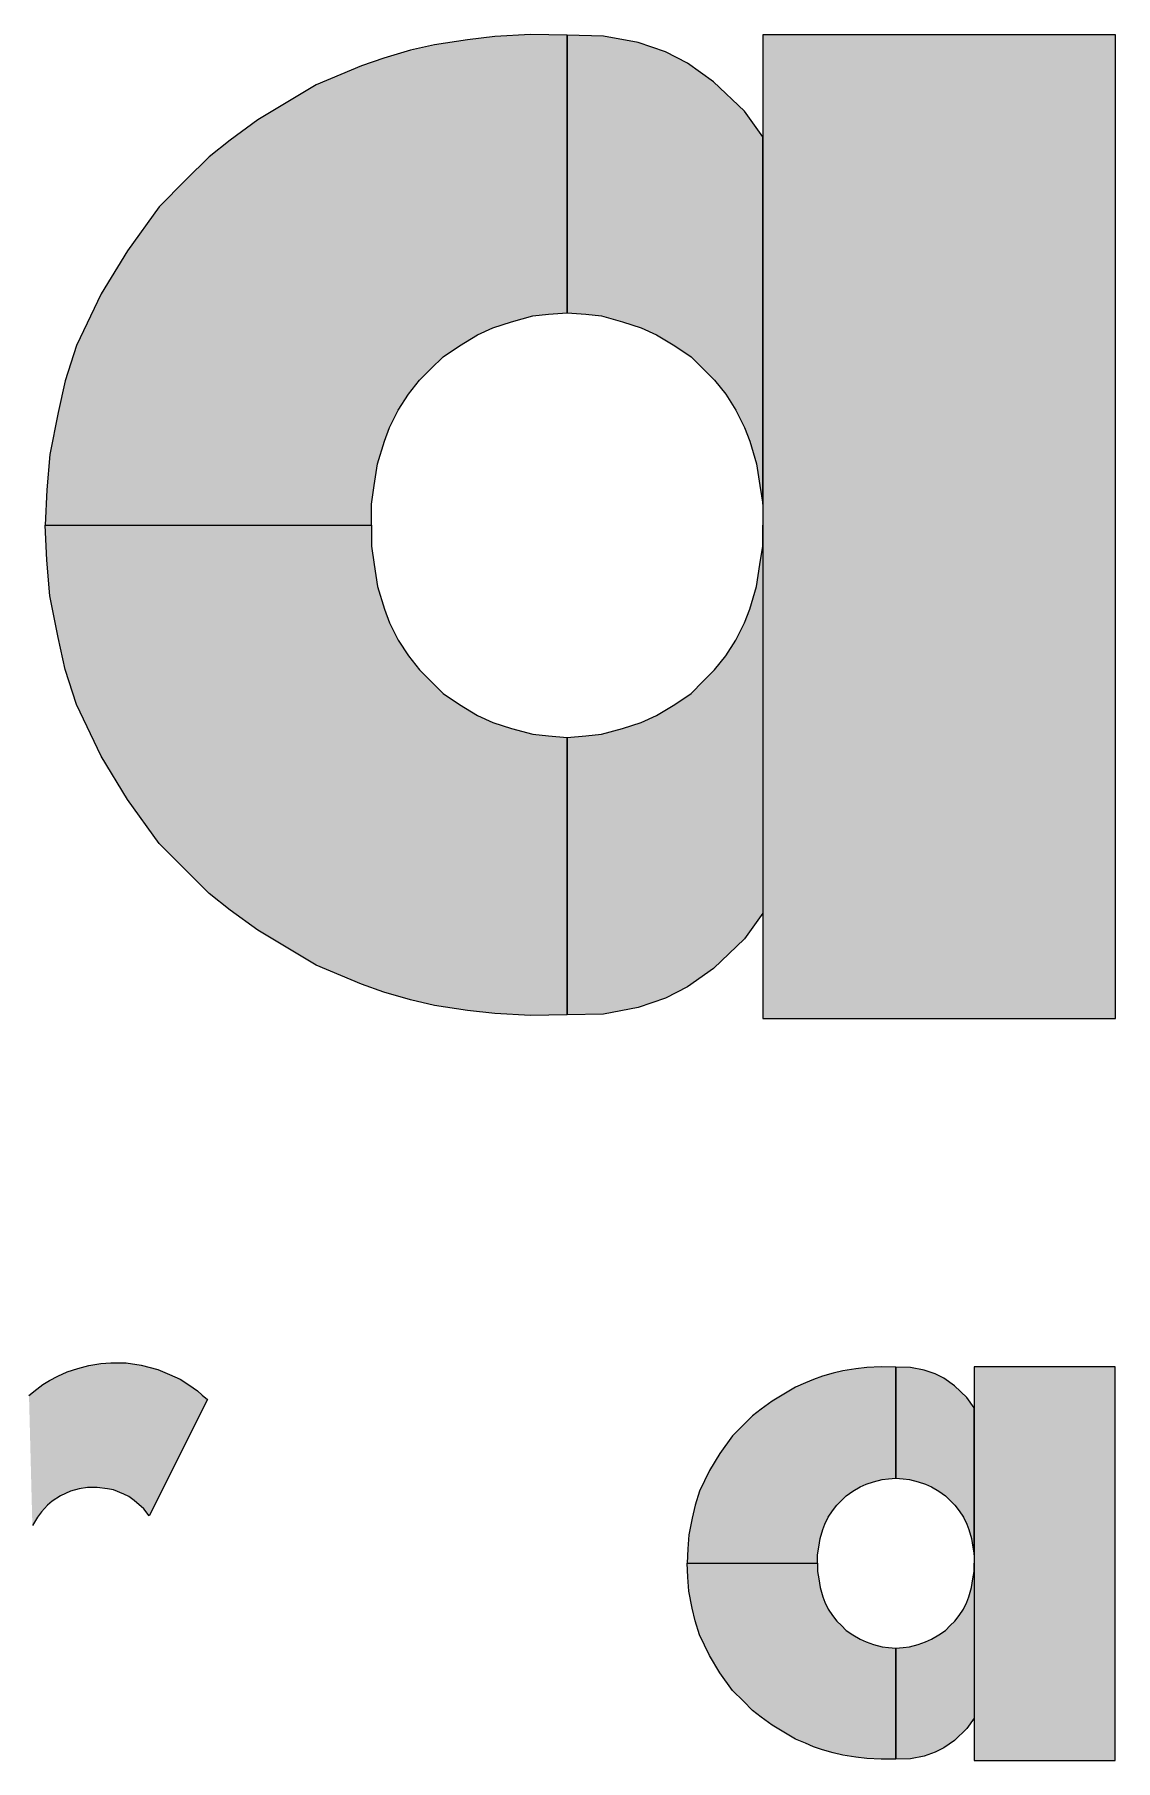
# Model space of a CAD drawing. Extents: x 0 to 119, y 0 to 84.
# Drawn here: x 117.043 to 117.576, y 7.752 to 8.604 of the extents above; entities that cross this region are included whole.
import ezdxf

# ---------------------------------------------------------------- set-up
doc = ezdxf.new("R2010")
doc.units = 0
doc.header["$MEASUREMENT"] = 0
doc.layers.add('15', color=8, linetype='CONTINUOUS')
doc.layers.add('16', color=10, linetype='CONTINUOUS')

msp = doc.modelspace()

# ---------------------------------------------------------------- linework, layer by layer
at = {"layer": '15', "linetype": 'Continuous'}
for points in [[(117.04045, 7.931923), (117.044257, 7.935064), (117.047208, 7.937348), (117.050634, 7.939252), (117.054632, 7.941346), (117.059201, 7.94363), (117.064531, 7.945248), (117.069957, 7.946676), (117.075858, 7.947723), (117.080757, 7.947988), (117.083273, 7.948049), (117.088386, 7.947981), (117.095707, 7.946836), (117.103975, 7.944763), (117.109806, 7.942221), (117.114988, 7.9399), (117.11937, 7.93719), (117.123519, 7.934132), (117.12595, 7.932127), (117.128524, 7.929864), (117.099711, 7.872443), (117.097158, 7.876021), (117.092309, 7.880023), (117.08965, 7.882099), (117.087218, 7.883243), (117.082141, 7.885246), (117.079137, 7.885897), (117.074132, 7.886461), (117.06934, 7.886461), (117.065264, 7.885889), (117.060902, 7.884602), (117.056052, 7.882436), (117.051817, 7.879676), (117.049514, 7.877716), (117.046599, 7.874447), (117.044597, 7.871801), (117.042111, 7.867643)], [(117.429442, 7.84918), (117.429442, 7.85332), (117.429994, 7.856973), (117.430656, 7.861274), (117.431993, 7.86578), (117.433019, 7.86845), (117.434729, 7.871899), (117.436724, 7.874996), (117.438932, 7.87779), (117.441168, 7.880025), (117.44357, 7.882427), (117.446806, 7.884595), (117.450384, 7.886773), (117.453411, 7.888132), (117.457081, 7.889333), (117.461284, 7.890467), (117.464353, 7.8908), (117.468043, 7.89111), (117.468045, 7.945901), (117.460851, 7.946036), (117.4538, 7.945634), (117.44839, 7.945006), (117.441883, 7.944019), (117.43714, 7.942916), (117.431902, 7.941372), (117.42749, 7.939828), (117.42341, 7.938119), (117.418557, 7.936079), (117.407031, 7.929163), (117.401543, 7.925209), (117.397397, 7.921893), (117.392846, 7.917342), (117.387527, 7.912023), (117.381295, 7.903332), (117.376103, 7.894836), (117.371226, 7.88461), (117.369023, 7.877687), (117.367607, 7.871394), (117.366008, 7.863119), (117.365405, 7.856133), (117.365077, 7.84918), (117.429442, 7.84918)], [(117.506645, 7.85332), (117.506645, 7.925816), (117.503026, 7.930872), (117.496916, 7.936726), (117.491803, 7.940377), (117.487439, 7.942598), (117.482075, 7.944439), (117.475235, 7.945739), (117.468041, 7.945901), (117.468043, 7.89111), (117.471733, 7.8908), (117.474803, 7.890467), (117.479006, 7.889333), (117.482676, 7.888132), (117.485703, 7.886773), (117.489281, 7.884595), (117.492517, 7.882427), (117.494919, 7.880025), (117.497154, 7.87779), (117.499362, 7.874996), (117.501358, 7.871899), (117.503068, 7.86845), (117.504094, 7.86578), (117.505431, 7.861274), (117.506092, 7.856973), (117.506645, 7.85332), (117.506645, 7.84918)], [(117.576245, 7.945969), (117.506645, 7.945969), (117.506645, 7.751733), (117.576245, 7.751733), (117.576245, 7.945969)], [(117.429442, 7.84918), (117.429442, 7.84504), (117.429994, 7.841387), (117.430656, 7.837085), (117.431993, 7.83258), (117.433019, 7.82991), (117.434729, 7.826461), (117.436724, 7.823364), (117.438932, 7.82057), (117.441168, 7.818335), (117.44357, 7.815933), (117.446806, 7.813764), (117.450384, 7.811587), (117.453411, 7.810228), (117.457081, 7.809027), (117.461284, 7.807893), (117.464353, 7.807559), (117.468043, 7.807249), (117.468045, 7.752459), (117.460851, 7.752324), (117.4538, 7.752726), (117.44839, 7.753353), (117.441883, 7.754341), (117.43714, 7.755443), (117.431902, 7.756987), (117.42749, 7.758531), (117.42341, 7.760241), (117.418557, 7.762281), (117.407031, 7.769197), (117.401543, 7.773151), (117.397397, 7.776467), (117.392846, 7.781017), (117.387527, 7.786337), (117.381295, 7.795028), (117.376103, 7.803524), (117.371226, 7.81375), (117.369023, 7.820673), (117.367607, 7.826966), (117.366008, 7.835241), (117.365405, 7.842226), (117.365077, 7.84918), (117.429442, 7.84918)], [(117.506645, 7.84504), (117.506645, 7.772544), (117.503026, 7.767488), (117.496916, 7.761634), (117.491803, 7.757983), (117.487439, 7.755762), (117.482075, 7.753921), (117.475235, 7.752621), (117.468041, 7.752459), (117.468043, 7.807249), (117.471733, 7.807559), (117.474803, 7.807893), (117.479006, 7.809027), (117.482676, 7.810228), (117.485703, 7.811587), (117.489281, 7.813764), (117.492517, 7.815933), (117.494919, 7.818335), (117.497154, 7.82057), (117.499362, 7.823364), (117.501358, 7.826461), (117.503068, 7.82991), (117.504094, 7.83258), (117.505431, 7.837085), (117.506092, 7.841387), (117.506645, 7.84504), (117.506645, 7.84918)]]:
    msp.add_lwpolyline(points, dxfattribs=at)
for points in [[(117.054632, 7.941346), (117.051817, 7.879676), (117.050634, 7.939252)], [(117.054632, 7.941346), (117.056052, 7.882436), (117.051817, 7.879676)], [(117.059201, 7.94363), (117.056052, 7.882436), (117.054632, 7.941346)], [(117.059201, 7.94363), (117.060902, 7.884602), (117.056052, 7.882436)], [(117.064531, 7.945248), (117.060902, 7.884602), (117.059201, 7.94363)], [(117.064531, 7.945248), (117.065264, 7.885889), (117.060902, 7.884602)], [(117.069957, 7.946676), (117.065264, 7.885889), (117.064531, 7.945248)], [(117.069957, 7.946676), (117.06934, 7.886461), (117.065264, 7.885889)], [(117.06934, 7.886461), (117.069957, 7.946676), (117.074132, 7.886461)], [(117.069957, 7.946676), (117.075858, 7.947723), (117.074132, 7.886461)], [(117.074132, 7.886461), (117.075858, 7.947723), (117.079137, 7.885897)], [(117.075858, 7.947723), (117.080757, 7.947988), (117.079137, 7.885897)], [(117.079137, 7.885897), (117.080757, 7.947988), (117.082141, 7.885246)], [(117.080757, 7.947988), (117.083273, 7.948049), (117.082141, 7.885246)], [(117.082141, 7.885246), (117.083273, 7.948049), (117.087218, 7.883243)], [(117.083273, 7.948049), (117.088386, 7.947981), (117.087218, 7.883243)], [(117.087218, 7.883243), (117.088386, 7.947981), (117.08965, 7.882099)], [(117.088386, 7.947981), (117.095707, 7.946836), (117.08965, 7.882099)], [(117.08965, 7.882099), (117.095707, 7.946836), (117.092309, 7.880023)], [(117.097158, 7.876021), (117.092309, 7.880023), (117.095707, 7.946836)], [(117.097158, 7.876021), (117.095707, 7.946836), (117.103975, 7.944763)], [(117.097158, 7.876021), (117.103975, 7.944763), (117.099711, 7.872443)], [(117.128524, 7.929864), (117.099711, 7.872443), (117.103975, 7.944763)], [(117.128524, 7.929864), (117.103975, 7.944763), (117.109806, 7.942221)], [(117.128524, 7.929864), (117.109806, 7.942221), (117.114988, 7.9399)], [(117.42749, 7.939828), (117.429442, 7.85332), (117.431902, 7.941372)], [(117.431902, 7.941372), (117.429442, 7.85332), (117.429994, 7.856973)], [(117.429994, 7.856973), (117.430656, 7.861274), (117.431902, 7.941372)], [(117.430656, 7.861274), (117.431993, 7.86578), (117.431902, 7.941372)], [(117.431902, 7.941372), (117.431993, 7.86578), (117.43714, 7.942916)], [(117.431993, 7.86578), (117.433019, 7.86845), (117.43714, 7.942916)], [(117.43714, 7.942916), (117.433019, 7.86845), (117.434729, 7.871899)], [(117.436724, 7.874996), (117.43714, 7.942916), (117.434729, 7.871899)], [(117.438932, 7.87779), (117.43714, 7.942916), (117.436724, 7.874996)], [(117.438932, 7.87779), (117.441883, 7.944019), (117.43714, 7.942916)], [(117.441168, 7.880025), (117.441883, 7.944019), (117.438932, 7.87779)], [(117.441168, 7.880025), (117.44357, 7.882427), (117.441883, 7.944019)], [(117.441883, 7.944019), (117.44357, 7.882427), (117.44839, 7.945006)], [(117.44357, 7.882427), (117.446806, 7.884595), (117.44839, 7.945006)], [(117.446806, 7.884595), (117.450384, 7.886773), (117.44839, 7.945006)], [(117.450384, 7.886773), (117.4538, 7.945634), (117.44839, 7.945006)], [(117.450384, 7.886773), (117.453411, 7.888132), (117.4538, 7.945634)], [(117.453411, 7.888132), (117.457081, 7.889333), (117.4538, 7.945634)], [(117.4538, 7.945634), (117.457081, 7.889333), (117.460851, 7.946036)], [(117.457081, 7.889333), (117.461284, 7.890467), (117.460851, 7.946036)], [(117.460851, 7.946036), (117.461284, 7.890467), (117.468045, 7.945901)], [(117.461284, 7.890467), (117.464353, 7.8908), (117.468045, 7.945901)], [(117.468045, 7.945901), (117.464353, 7.8908), (117.468043, 7.89111)], [(117.475235, 7.945739), (117.468041, 7.945901), (117.468043, 7.89111)], [(117.475235, 7.945739), (117.468043, 7.89111), (117.471733, 7.8908)], [(117.474803, 7.890467), (117.475235, 7.945739), (117.471733, 7.8908)], [(117.479006, 7.889333), (117.475235, 7.945739), (117.474803, 7.890467)], [(117.479006, 7.889333), (117.482075, 7.944439), (117.475235, 7.945739)], [(117.482676, 7.888132), (117.482075, 7.944439), (117.479006, 7.889333)], [(117.482676, 7.888132), (117.487439, 7.942598), (117.482075, 7.944439)], [(117.482676, 7.888132), (117.485703, 7.886773), (117.487439, 7.942598)], [(117.485703, 7.886773), (117.489281, 7.884595), (117.487439, 7.942598)], [(117.487439, 7.942598), (117.489281, 7.884595), (117.491803, 7.940377)], [(117.489281, 7.884595), (117.492517, 7.882427), (117.491803, 7.940377)], [(117.491803, 7.940377), (117.492517, 7.882427), (117.496916, 7.936726)], [(117.576245, 7.945969), (117.506645, 7.945969), (117.506645, 7.751733)], [(117.576245, 7.945969), (117.506645, 7.751733), (117.576245, 7.751733)], [(117.576245, 7.945969), (117.576245, 7.751733), (117.576245, 7.945969)], [(117.04045, 7.931923), (117.044257, 7.935064), (117.042111, 7.867643)], [(117.042111, 7.867643), (117.044257, 7.935064), (117.044597, 7.871801)], [(117.044257, 7.935064), (117.047208, 7.937348), (117.044597, 7.871801)], [(117.044597, 7.871801), (117.047208, 7.937348), (117.046599, 7.874447)], [(117.047208, 7.937348), (117.049514, 7.877716), (117.046599, 7.874447)], [(117.050634, 7.939252), (117.049514, 7.877716), (117.047208, 7.937348)], [(117.050634, 7.939252), (117.051817, 7.879676), (117.049514, 7.877716)], [(117.128524, 7.929864), (117.114988, 7.9399), (117.11937, 7.93719)], [(117.128524, 7.929864), (117.11937, 7.93719), (117.123519, 7.934132)], [(117.128524, 7.929864), (117.123519, 7.934132), (117.12595, 7.932127)], [(117.429442, 7.84918), (117.418557, 7.936079), (117.407031, 7.929163)], [(117.42341, 7.938119), (117.418557, 7.936079), (117.429442, 7.84918)], [(117.42341, 7.938119), (117.429442, 7.84918), (117.42749, 7.939828)], [(117.42749, 7.939828), (117.429442, 7.84918), (117.429442, 7.85332)], [(117.492517, 7.882427), (117.494919, 7.880025), (117.496916, 7.936726)], [(117.496916, 7.936726), (117.494919, 7.880025), (117.497154, 7.87779)], [(117.503026, 7.930872), (117.496916, 7.936726), (117.497154, 7.87779)], [(117.429442, 7.84918), (117.401543, 7.925209), (117.397397, 7.921893)], [(117.429442, 7.84918), (117.407031, 7.929163), (117.401543, 7.925209)], [(117.503026, 7.930872), (117.497154, 7.87779), (117.499362, 7.874996)], [(117.503026, 7.930872), (117.499362, 7.874996), (117.501358, 7.871899)], [(117.503026, 7.930872), (117.501358, 7.871899), (117.503068, 7.86845)], [(117.506645, 7.925816), (117.503026, 7.930872), (117.503068, 7.86845)], [(117.506645, 7.925816), (117.503068, 7.86845), (117.504094, 7.86578)], [(117.506645, 7.925816), (117.504094, 7.86578), (117.505431, 7.861274)], [(117.506645, 7.925816), (117.505431, 7.861274), (117.506092, 7.856973)], [(117.506645, 7.925816), (117.506092, 7.856973), (117.506645, 7.85332)], [(117.506645, 7.925816), (117.506645, 7.85332), (117.506645, 7.85332)], [(117.429442, 7.84918), (117.392846, 7.917342), (117.387527, 7.912023)], [(117.429442, 7.84918), (117.397397, 7.921893), (117.392846, 7.917342)], [(117.429442, 7.84918), (117.387527, 7.912023), (117.381295, 7.903332)], [(117.429442, 7.84918), (117.381295, 7.903332), (117.376103, 7.894836)], [(117.429442, 7.84918), (117.376103, 7.894836), (117.371226, 7.88461)], [(117.429442, 7.84918), (117.371226, 7.88461), (117.369023, 7.877687)], [(117.429442, 7.84918), (117.369023, 7.877687), (117.367607, 7.871394)], [(117.429442, 7.84918), (117.367607, 7.871394), (117.366008, 7.863119)], [(117.429442, 7.84918), (117.365405, 7.856133), (117.365077, 7.84918)], [(117.429442, 7.84918), (117.366008, 7.863119), (117.365405, 7.856133)], [(117.429442, 7.84918), (117.365405, 7.842226), (117.365077, 7.84918)], [(117.429442, 7.84918), (117.366008, 7.835241), (117.365405, 7.842226)], [(117.429442, 7.84918), (117.367607, 7.826966), (117.366008, 7.835241)], [(117.429442, 7.84918), (117.369023, 7.820673), (117.367607, 7.826966)], [(117.429442, 7.84918), (117.371226, 7.81375), (117.369023, 7.820673)], [(117.429442, 7.84918), (117.376103, 7.803524), (117.371226, 7.81375)], [(117.429442, 7.84918), (117.381295, 7.795028), (117.376103, 7.803524)], [(117.429442, 7.84918), (117.387527, 7.786337), (117.381295, 7.795028)], [(117.429442, 7.84918), (117.392846, 7.781017), (117.387527, 7.786337)], [(117.429442, 7.84918), (117.397397, 7.776467), (117.392846, 7.781017)], [(117.429442, 7.84918), (117.401543, 7.773151), (117.397397, 7.776467)], [(117.429442, 7.84918), (117.407031, 7.769197), (117.401543, 7.773151)], [(117.429442, 7.84918), (117.418557, 7.762281), (117.407031, 7.769197)], [(117.42341, 7.760241), (117.418557, 7.762281), (117.429442, 7.84918)], [(117.42341, 7.760241), (117.429442, 7.84918), (117.42749, 7.758531)], [(117.42749, 7.758531), (117.429442, 7.84918), (117.429442, 7.84504)], [(117.42749, 7.758531), (117.429442, 7.84504), (117.431902, 7.756987)], [(117.431902, 7.756987), (117.429442, 7.84504), (117.429994, 7.841387)], [(117.429994, 7.841387), (117.430656, 7.837085), (117.431902, 7.756987)], [(117.506645, 7.772544), (117.505431, 7.837085), (117.506092, 7.841387)], [(117.506645, 7.772544), (117.506092, 7.841387), (117.506645, 7.84504)], [(117.506645, 7.772544), (117.506645, 7.84504), (117.506645, 7.84504)], [(117.430656, 7.837085), (117.431993, 7.83258), (117.431902, 7.756987)], [(117.431902, 7.756987), (117.431993, 7.83258), (117.43714, 7.755443)], [(117.431993, 7.83258), (117.433019, 7.82991), (117.43714, 7.755443)], [(117.43714, 7.755443), (117.433019, 7.82991), (117.434729, 7.826461)], [(117.503026, 7.767488), (117.501358, 7.826461), (117.503068, 7.82991)], [(117.506645, 7.772544), (117.503026, 7.767488), (117.503068, 7.82991)], [(117.506645, 7.772544), (117.503068, 7.82991), (117.504094, 7.83258)], [(117.506645, 7.772544), (117.504094, 7.83258), (117.505431, 7.837085)], [(117.436724, 7.823364), (117.43714, 7.755443), (117.434729, 7.826461)], [(117.438932, 7.82057), (117.43714, 7.755443), (117.436724, 7.823364)], [(117.503026, 7.767488), (117.497154, 7.82057), (117.499362, 7.823364)], [(117.503026, 7.767488), (117.499362, 7.823364), (117.501358, 7.826461)], [(117.438932, 7.82057), (117.441883, 7.754341), (117.43714, 7.755443)], [(117.441168, 7.818335), (117.441883, 7.754341), (117.438932, 7.82057)], [(117.441168, 7.818335), (117.44357, 7.815933), (117.441883, 7.754341)], [(117.441883, 7.754341), (117.44357, 7.815933), (117.44839, 7.753353)], [(117.44357, 7.815933), (117.446806, 7.813764), (117.44839, 7.753353)], [(117.446806, 7.813764), (117.450384, 7.811587), (117.44839, 7.753353)], [(117.485703, 7.811587), (117.489281, 7.813764), (117.487439, 7.755762)], [(117.487439, 7.755762), (117.489281, 7.813764), (117.491803, 7.757983)], [(117.489281, 7.813764), (117.492517, 7.815933), (117.491803, 7.757983)], [(117.491803, 7.757983), (117.492517, 7.815933), (117.496916, 7.761634)], [(117.492517, 7.815933), (117.494919, 7.818335), (117.496916, 7.761634)], [(117.496916, 7.761634), (117.494919, 7.818335), (117.497154, 7.82057)], [(117.503026, 7.767488), (117.496916, 7.761634), (117.497154, 7.82057)], [(117.450384, 7.811587), (117.4538, 7.752726), (117.44839, 7.753353)], [(117.450384, 7.811587), (117.453411, 7.810228), (117.4538, 7.752726)], [(117.453411, 7.810228), (117.457081, 7.809027), (117.4538, 7.752726)], [(117.4538, 7.752726), (117.457081, 7.809027), (117.460851, 7.752324)], [(117.457081, 7.809027), (117.461284, 7.807893), (117.460851, 7.752324)], [(117.460851, 7.752324), (117.461284, 7.807893), (117.468045, 7.752459)], [(117.461284, 7.807893), (117.464353, 7.807559), (117.468045, 7.752459)], [(117.468045, 7.752459), (117.464353, 7.807559), (117.468043, 7.807249)], [(117.475235, 7.752621), (117.468041, 7.752459), (117.468043, 7.807249)], [(117.475235, 7.752621), (117.468043, 7.807249), (117.471733, 7.807559)], [(117.474803, 7.807893), (117.475235, 7.752621), (117.471733, 7.807559)], [(117.479006, 7.809027), (117.475235, 7.752621), (117.474803, 7.807893)], [(117.479006, 7.809027), (117.482075, 7.753921), (117.475235, 7.752621)], [(117.482676, 7.810228), (117.482075, 7.753921), (117.479006, 7.809027)], [(117.482676, 7.810228), (117.487439, 7.755762), (117.482075, 7.753921)], [(117.482676, 7.810228), (117.485703, 7.811587), (117.487439, 7.755762)]]:
    msp.add_solid(points, dxfattribs=at)
at = {"layer": '16', "linetype": 'Continuous'}
for points in [[(117.209375, 8.361516), (117.209375, 8.371865), (117.210756, 8.381), (117.212411, 8.391752), (117.215754, 8.403016), (117.218317, 8.409691), (117.222593, 8.418313), (117.227582, 8.426055), (117.233101, 8.433041), (117.238689, 8.438629), (117.244694, 8.444634), (117.252784, 8.450055), (117.26173, 8.455498), (117.269298, 8.458895), (117.278472, 8.461898), (117.288981, 8.464734), (117.296654, 8.465568), (117.305879, 8.466342), (117.305884, 8.603319), (117.287899, 8.603656), (117.270271, 8.602651), (117.256746, 8.601083), (117.240477, 8.598615), (117.228621, 8.595857), (117.215525, 8.591997), (117.204497, 8.588138), (117.194295, 8.583864), (117.182164, 8.578763), (117.153347, 8.561473), (117.139627, 8.551588), (117.129264, 8.543299), (117.117887, 8.531922), (117.104589, 8.518625), (117.089008, 8.496895), (117.076028, 8.475656), (117.063835, 8.45009), (117.058329, 8.432784), (117.054789, 8.417052), (117.050791, 8.396365), (117.049283, 8.3789), (117.048463, 8.361516), (117.209375, 8.361516)], [(117.402383, 8.371865), (117.402383, 8.553107), (117.393336, 8.565747), (117.37806, 8.580381), (117.365278, 8.589509), (117.354367, 8.59506), (117.340958, 8.599665), (117.323859, 8.602914), (117.305874, 8.603319), (117.305879, 8.466342), (117.315104, 8.465568), (117.322777, 8.464734), (117.333286, 8.461898), (117.34246, 8.458895), (117.350028, 8.455498), (117.358974, 8.450055), (117.367064, 8.444634), (117.373069, 8.438629), (117.378657, 8.433041), (117.384177, 8.426055), (117.389165, 8.418313), (117.393441, 8.409691), (117.396004, 8.403016), (117.399347, 8.391752), (117.401002, 8.381), (117.402383, 8.371865), (117.402383, 8.361516)], [(117.576383, 8.603488), (117.402383, 8.603488), (117.402383, 8.117898), (117.576383, 8.117898), (117.576383, 8.603488)], [(117.209375, 8.361516), (117.209375, 8.351167), (117.210756, 8.342033), (117.212411, 8.33128), (117.215754, 8.320017), (117.218317, 8.313342), (117.222593, 8.304719), (117.227581, 8.296977), (117.233101, 8.289992), (117.238689, 8.284404), (117.244694, 8.278399), (117.252784, 8.272978), (117.26173, 8.267535), (117.269298, 8.264137), (117.278472, 8.261134), (117.288981, 8.258299), (117.296654, 8.257465), (117.305879, 8.25669), (117.305884, 8.119713), (117.287899, 8.119376), (117.270271, 8.120381), (117.256746, 8.12195), (117.240477, 8.124418), (117.228621, 8.127175), (117.215525, 8.131035), (117.204497, 8.134895), (117.194295, 8.139168), (117.182164, 8.144269), (117.153347, 8.161559), (117.139627, 8.171444), (117.129264, 8.179733), (117.117887, 8.19111), (117.104589, 8.204408), (117.089008, 8.226137), (117.076028, 8.247376), (117.063835, 8.272942), (117.058329, 8.290248), (117.054789, 8.305981), (117.050791, 8.326668), (117.049283, 8.344132), (117.048463, 8.361516), (117.209375, 8.361516)], [(117.402383, 8.351167), (117.402383, 8.169925), (117.393336, 8.157285), (117.37806, 8.142651), (117.365278, 8.133523), (117.354367, 8.127972), (117.340958, 8.123368), (117.323859, 8.120119), (117.305874, 8.119713), (117.305879, 8.25669), (117.315104, 8.257465), (117.322777, 8.258299), (117.333286, 8.261134), (117.34246, 8.264137), (117.350028, 8.267535), (117.358974, 8.272978), (117.367064, 8.278399), (117.373069, 8.284404), (117.378657, 8.289992), (117.384177, 8.296977), (117.389165, 8.304719), (117.393441, 8.313342), (117.396004, 8.320017), (117.399347, 8.33128), (117.401002, 8.342033), (117.402383, 8.351167), (117.402383, 8.361516)]]:
    msp.add_lwpolyline(points, dxfattribs=at)
for points in [[(117.233101, 8.433041), (117.240477, 8.598615), (117.228621, 8.595857)], [(117.238689, 8.438629), (117.240477, 8.598615), (117.233101, 8.433041)], [(117.238689, 8.438629), (117.244694, 8.444634), (117.240477, 8.598615)], [(117.240477, 8.598615), (117.244694, 8.444634), (117.256746, 8.601083)], [(117.244694, 8.444634), (117.252784, 8.450055), (117.256746, 8.601083)], [(117.252784, 8.450055), (117.26173, 8.455498), (117.256746, 8.601083)], [(117.26173, 8.455498), (117.270271, 8.602651), (117.256746, 8.601083)], [(117.26173, 8.455498), (117.269298, 8.458895), (117.270271, 8.602651)], [(117.269298, 8.458895), (117.278472, 8.461898), (117.270271, 8.602651)], [(117.270271, 8.602651), (117.278472, 8.461898), (117.287899, 8.603656)], [(117.278472, 8.461898), (117.288981, 8.464734), (117.287899, 8.603656)], [(117.287899, 8.603656), (117.288981, 8.464734), (117.305884, 8.603319)], [(117.288981, 8.464734), (117.296654, 8.465568), (117.305884, 8.603319)], [(117.305884, 8.603319), (117.296654, 8.465568), (117.305879, 8.466342)], [(117.323859, 8.602914), (117.305874, 8.603319), (117.305879, 8.466342)], [(117.323859, 8.602914), (117.305879, 8.466342), (117.315104, 8.465568)], [(117.322777, 8.464734), (117.323859, 8.602914), (117.315104, 8.465568)], [(117.333286, 8.461898), (117.323859, 8.602914), (117.322777, 8.464734)], [(117.333286, 8.461898), (117.340958, 8.599665), (117.323859, 8.602914)], [(117.34246, 8.458895), (117.340958, 8.599665), (117.333286, 8.461898)], [(117.34246, 8.458895), (117.354367, 8.59506), (117.340958, 8.599665)], [(117.576383, 8.603488), (117.402383, 8.603488), (117.402383, 8.117898)], [(117.576383, 8.603488), (117.402383, 8.117898), (117.576383, 8.117898)], [(117.576383, 8.603488), (117.576383, 8.117898), (117.576383, 8.603488)], [(117.194295, 8.583864), (117.209375, 8.361516), (117.204497, 8.588138)], [(117.204497, 8.588138), (117.209375, 8.371865), (117.215525, 8.591997)], [(117.204497, 8.588138), (117.209375, 8.361516), (117.209375, 8.371865)], [(117.215525, 8.591997), (117.209375, 8.371865), (117.210756, 8.381)], [(117.210756, 8.381), (117.212411, 8.391752), (117.215525, 8.591997)], [(117.212411, 8.391752), (117.215754, 8.403016), (117.215525, 8.591997)], [(117.215525, 8.591997), (117.215754, 8.403016), (117.228621, 8.595857)], [(117.215754, 8.403016), (117.218317, 8.409691), (117.228621, 8.595857)], [(117.228621, 8.595857), (117.218317, 8.409691), (117.222593, 8.418313)], [(117.227582, 8.426055), (117.228621, 8.595857), (117.222593, 8.418313)], [(117.233101, 8.433041), (117.228621, 8.595857), (117.227582, 8.426055)], [(117.34246, 8.458895), (117.350028, 8.455498), (117.354367, 8.59506)], [(117.350028, 8.455498), (117.358974, 8.450055), (117.354367, 8.59506)], [(117.354367, 8.59506), (117.358974, 8.450055), (117.365278, 8.589509)], [(117.358974, 8.450055), (117.367064, 8.444634), (117.365278, 8.589509)], [(117.365278, 8.589509), (117.367064, 8.444634), (117.37806, 8.580381)], [(117.194295, 8.583864), (117.182164, 8.578763), (117.209375, 8.361516)], [(117.367064, 8.444634), (117.373069, 8.438629), (117.37806, 8.580381)], [(117.37806, 8.580381), (117.373069, 8.438629), (117.378657, 8.433041)], [(117.393336, 8.565747), (117.37806, 8.580381), (117.378657, 8.433041)], [(117.209375, 8.361516), (117.182164, 8.578763), (117.153347, 8.561473)], [(117.393336, 8.565747), (117.378657, 8.433041), (117.384177, 8.426055)], [(117.393336, 8.565747), (117.384177, 8.426055), (117.389165, 8.418313)], [(117.393336, 8.565747), (117.389165, 8.418313), (117.393441, 8.409691)], [(117.402383, 8.553107), (117.393336, 8.565747), (117.393441, 8.409691)], [(117.209375, 8.361516), (117.153347, 8.561473), (117.139627, 8.551588)], [(117.209375, 8.361516), (117.139627, 8.551588), (117.129264, 8.543299)], [(117.402383, 8.553107), (117.393441, 8.409691), (117.396004, 8.403016)], [(117.402383, 8.553107), (117.396004, 8.403016), (117.399347, 8.391752)], [(117.402383, 8.553107), (117.399347, 8.391752), (117.401002, 8.381)], [(117.402383, 8.553107), (117.401002, 8.381), (117.402383, 8.371865)], [(117.402383, 8.553107), (117.402383, 8.371865), (117.402383, 8.371865)], [(117.209375, 8.361516), (117.129264, 8.543299), (117.117887, 8.531922)], [(117.209375, 8.361516), (117.117887, 8.531922), (117.104589, 8.518625)], [(117.209375, 8.361516), (117.104589, 8.518625), (117.089008, 8.496895)], [(117.209375, 8.361516), (117.089008, 8.496895), (117.076028, 8.475656)], [(117.209375, 8.361516), (117.076028, 8.475656), (117.063835, 8.45009)], [(117.209375, 8.361516), (117.063835, 8.45009), (117.058329, 8.432784)], [(117.209375, 8.361516), (117.058329, 8.432784), (117.054789, 8.417052)], [(117.209375, 8.361516), (117.054789, 8.417052), (117.050791, 8.396365)], [(117.209375, 8.361516), (117.050791, 8.396365), (117.049283, 8.3789)], [(117.209375, 8.361516), (117.049283, 8.3789), (117.048463, 8.361516)], [(117.209375, 8.361516), (117.049283, 8.344132), (117.048463, 8.361516)], [(117.209375, 8.361516), (117.050791, 8.326668), (117.049283, 8.344132)], [(117.209375, 8.361516), (117.054789, 8.305981), (117.050791, 8.326668)], [(117.209375, 8.361516), (117.058329, 8.290248), (117.054789, 8.305981)], [(117.209375, 8.361516), (117.063835, 8.272942), (117.058329, 8.290248)], [(117.209375, 8.361516), (117.076028, 8.247376), (117.063835, 8.272942)], [(117.209375, 8.361516), (117.089008, 8.226137), (117.076028, 8.247376)], [(117.209375, 8.361516), (117.104589, 8.204408), (117.089008, 8.226137)], [(117.209375, 8.361516), (117.117887, 8.19111), (117.104589, 8.204408)], [(117.209375, 8.361516), (117.129264, 8.179733), (117.117887, 8.19111)], [(117.209375, 8.361516), (117.139627, 8.171444), (117.129264, 8.179733)], [(117.209375, 8.361516), (117.153347, 8.161559), (117.139627, 8.171444)], [(117.209375, 8.361516), (117.182164, 8.144269), (117.153347, 8.161559)], [(117.194295, 8.139168), (117.182164, 8.144269), (117.209375, 8.361516)], [(117.194295, 8.139168), (117.209375, 8.361516), (117.204497, 8.134895)], [(117.204497, 8.134895), (117.209375, 8.361516), (117.209375, 8.351167)], [(117.204497, 8.134895), (117.209375, 8.351167), (117.215525, 8.131035)], [(117.215525, 8.131035), (117.209375, 8.351167), (117.210756, 8.342033)], [(117.402383, 8.169925), (117.401002, 8.342033), (117.402383, 8.351167)], [(117.402383, 8.169925), (117.402383, 8.351167), (117.402383, 8.351167)], [(117.210756, 8.342033), (117.212411, 8.33128), (117.215525, 8.131035)], [(117.402383, 8.169925), (117.399347, 8.33128), (117.401002, 8.342033)], [(117.212411, 8.33128), (117.215754, 8.320017), (117.215525, 8.131035)], [(117.402383, 8.169925), (117.396004, 8.320017), (117.399347, 8.33128)], [(117.215525, 8.131035), (117.215754, 8.320017), (117.228621, 8.127175)], [(117.215754, 8.320017), (117.218317, 8.313342), (117.228621, 8.127175)], [(117.402383, 8.169925), (117.393441, 8.313342), (117.396004, 8.320017)], [(117.228621, 8.127175), (117.218317, 8.313342), (117.222593, 8.304719)], [(117.393336, 8.157285), (117.389165, 8.304719), (117.393441, 8.313342)], [(117.402383, 8.169925), (117.393336, 8.157285), (117.393441, 8.313342)], [(117.227581, 8.296977), (117.228621, 8.127175), (117.222593, 8.304719)], [(117.393336, 8.157285), (117.384177, 8.296977), (117.389165, 8.304719)], [(117.233101, 8.289992), (117.228621, 8.127175), (117.227581, 8.296977)], [(117.233101, 8.289992), (117.240477, 8.124418), (117.228621, 8.127175)], [(117.238689, 8.284404), (117.240477, 8.124418), (117.233101, 8.289992)], [(117.37806, 8.142651), (117.373069, 8.284404), (117.378657, 8.289992)], [(117.393336, 8.157285), (117.37806, 8.142651), (117.378657, 8.289992)], [(117.393336, 8.157285), (117.378657, 8.289992), (117.384177, 8.296977)], [(117.238689, 8.284404), (117.244694, 8.278399), (117.240477, 8.124418)], [(117.367064, 8.278399), (117.373069, 8.284404), (117.37806, 8.142651)], [(117.240477, 8.124418), (117.244694, 8.278399), (117.256746, 8.12195)], [(117.244694, 8.278399), (117.252784, 8.272978), (117.256746, 8.12195)], [(117.252784, 8.272978), (117.26173, 8.267535), (117.256746, 8.12195)], [(117.350028, 8.267535), (117.358974, 8.272978), (117.354367, 8.127972)], [(117.354367, 8.127972), (117.358974, 8.272978), (117.365278, 8.133523)], [(117.358974, 8.272978), (117.367064, 8.278399), (117.365278, 8.133523)], [(117.365278, 8.133523), (117.367064, 8.278399), (117.37806, 8.142651)], [(117.26173, 8.267535), (117.270271, 8.120381), (117.256746, 8.12195)], [(117.26173, 8.267535), (117.269298, 8.264137), (117.270271, 8.120381)], [(117.269298, 8.264137), (117.278472, 8.261134), (117.270271, 8.120381)], [(117.34246, 8.264137), (117.340958, 8.123368), (117.333286, 8.261134)], [(117.34246, 8.264137), (117.354367, 8.127972), (117.340958, 8.123368)], [(117.34246, 8.264137), (117.350028, 8.267535), (117.354367, 8.127972)], [(117.270271, 8.120381), (117.278472, 8.261134), (117.287899, 8.119376)], [(117.278472, 8.261134), (117.288981, 8.258299), (117.287899, 8.119376)], [(117.287899, 8.119376), (117.288981, 8.258299), (117.305884, 8.119713)], [(117.288981, 8.258299), (117.296654, 8.257465), (117.305884, 8.119713)], [(117.305884, 8.119713), (117.296654, 8.257465), (117.305879, 8.25669)], [(117.323859, 8.120119), (117.305874, 8.119713), (117.305879, 8.25669)], [(117.323859, 8.120119), (117.305879, 8.25669), (117.315104, 8.257465)], [(117.322777, 8.258299), (117.323859, 8.120119), (117.315104, 8.257465)], [(117.333286, 8.261134), (117.323859, 8.120119), (117.322777, 8.258299)], [(117.333286, 8.261134), (117.340958, 8.123368), (117.323859, 8.120119)]]:
    msp.add_solid(points, dxfattribs=at)

doc.saveas('drawing.dxf')
